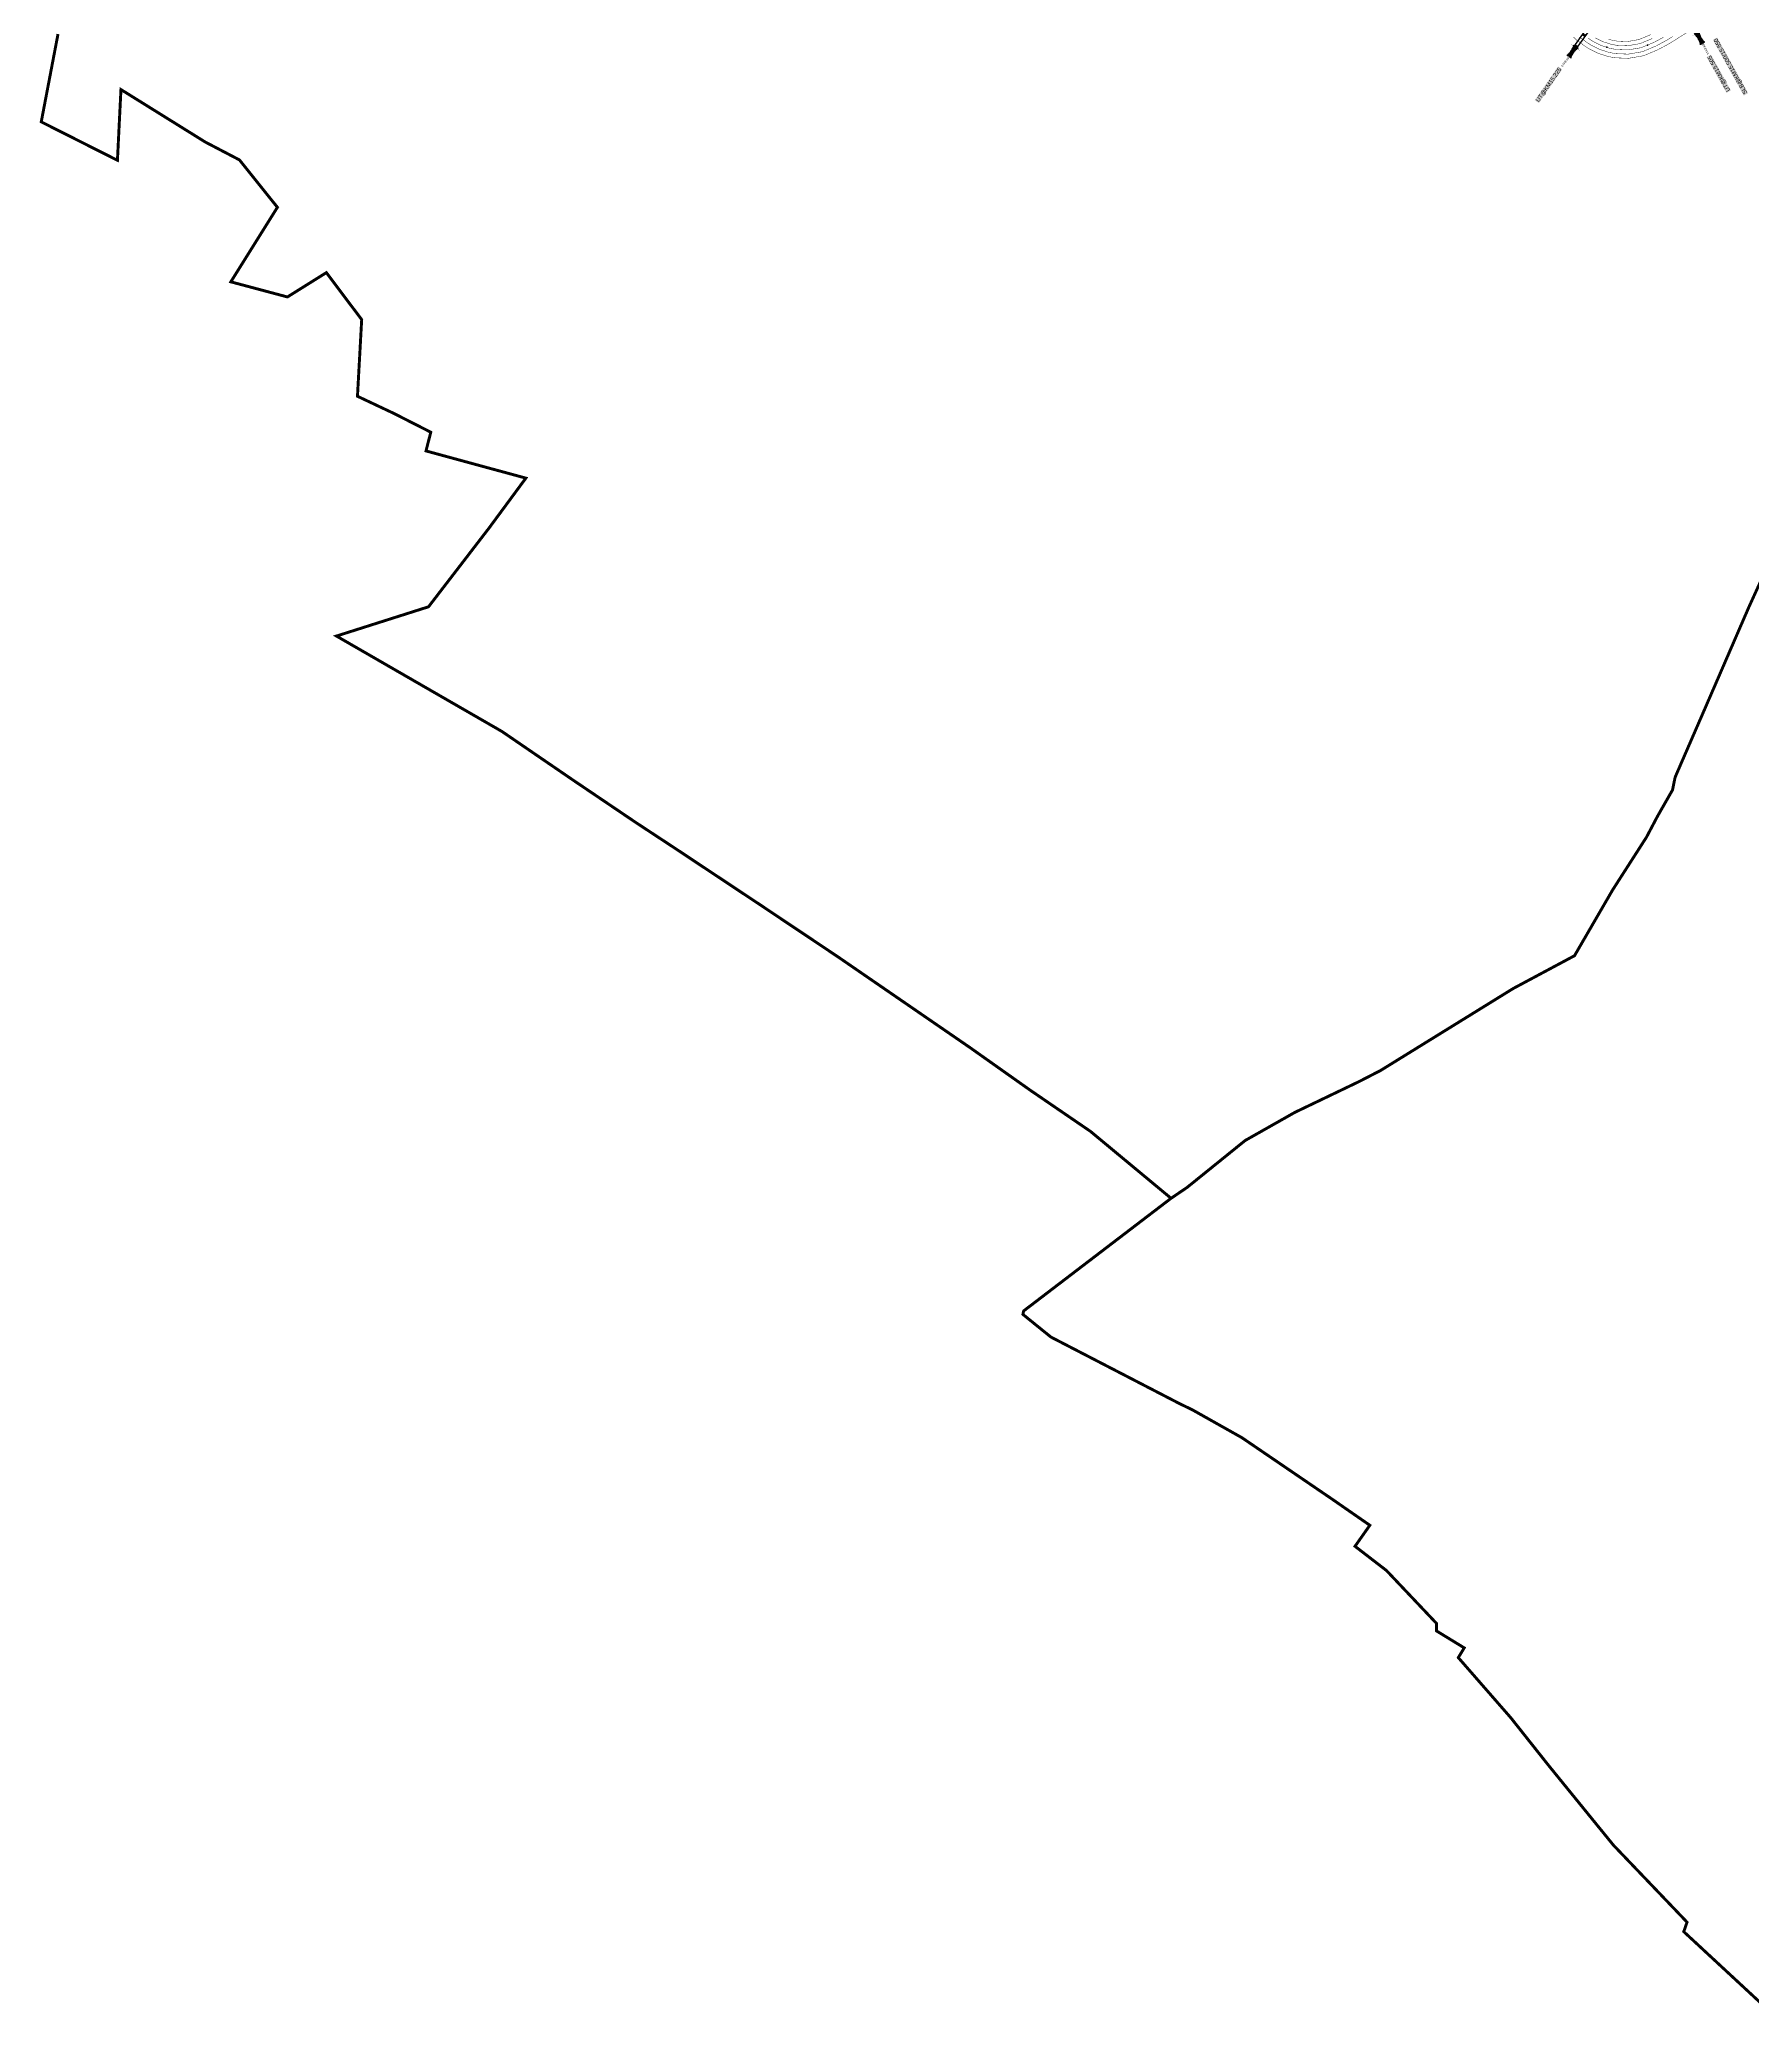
# Model space of a CAD drawing. Header units: inches. Extents: x 174104 to 230935, y 1583276 to 1631460.
# Drawn here: x 184895 to 188993, y 1606898 to 1611636 of the extents above; entities that cross this region are included whole.
import ezdxf
from ezdxf.enums import TextEntityAlignment as Align

# ---------------------------------------------------------------- set-up
doc = ezdxf.new("R2010")
doc.units = ezdxf.units.IN
doc.header["$LTSCALE"] = 15
doc.header["$MEASUREMENT"] = 0
doc.linetypes.add('HIDDEN2', pattern=[0.1875, 0.125, -0.0625])
for name, color, linetype in [('CANAL1', 7, 'Continuous'), ('STRUCTURE', 5, 'Continuous'), ('text2', 7, 'Continuous'), ('VILLAGE BOUNDRY', 5, 'Continuous')]:
    doc.layers.add(name, color=color, linetype=linetype)
doc.styles.get("Standard").update_dxf_attribs({"font": 'arial.ttf'})
doc.dimstyles.get("Standard").update_dxf_attribs({"dimtxt": 0.18, "dimasz": 0.18, "dimexe": 0.18, "dimexo": 0.0625, "dimgap": 0.09, "dimtad": 0, "dimtih": 1, "dimtoh": 1, "dimdec": 4, "dimzin": 0, "dimdsep": 46, "dimtxsty": 'Standard', "dimcen": 0.09, "dimadec": 0, "dimazin": 0, "dimtfac": 1, "dimtdec": 4, "dimtofl": 0, "dimtmove": 0, "dimatfit": 3, "dimfxl": 1, "dimtolj": 1, "dimtzin": 0, "dimarcsym": 0})

# ---------------------------------------------------------------- blocks, each defined once
blk = doc.blocks.new('UT')
at = {"layer": 'STRUCTURE'}
h = blk.add_hatch(dxfattribs=at)
h.set_pattern_fill('DASH', color=150, scale=8, angle=-39.6278, style=0)
h.set_pattern_definition([(320.372247933, (-4370.464, -6260.8811), (1.40800153113, 0.132407282), [1, -1])])
h.paths.add_polyline_path([(765163, 1700681.9), (765165.6, 1700680.6), (765167.2, 1700680.3), (765169.1, 1700680), (765172.4, 1700679.6), (765176.4, 1700679.3), (765179.5, 1700679.5), (765183.1, 1700679.9), (765187.7, 1700680.9), (765188.9, 1700681.2), (765193.1, 1700682.2), (765196.1, 1700680.2), (765196.1, 1700672.2), (765193.1, 1700670.2), (765190.5, 1700670.8), (765188.1, 1700671.3), (765185.5, 1700671.8), (765183.6, 1700672.1), (765181, 1700672.5), (765180.3, 1700672.5), (765178.5, 1700672.6), (765176.7, 1700672.6), (765174.6, 1700672.5), (765172.5, 1700672.3), (765170.4, 1700672), (765168.5, 1700671.7), (765166.1, 1700671.2), (765165, 1700670.8), (765163, 1700669.7)])
h.paths.add_polyline_path([(765259.1, 1700682.2), (765256.1, 1700680.2), (765256.1, 1700672.2), (765259.1, 1700670.2), (765261.9, 1700671), (765264.4, 1700671.6), (765266.4, 1700672), (765269.1, 1700672.5), (765272.7, 1700673), (765276.1, 1700673.1), (765278.6, 1700672.9), (765281.2, 1700672.7), (765283.9, 1700672.3), (765286.4, 1700671.9), (765288, 1700671.3), (765289.2, 1700670.6), (765289.1, 1700682.7), (765287.6, 1700681.8), (765285.7, 1700681.2), (765283, 1700680.7), (765281.2, 1700680.4), (765276.7, 1700679.9), (765272.7, 1700679.9), (765268.7, 1700680.3), (765264.8, 1700681), (765261.2, 1700681.7)])
at = {"layer": 'STRUCTURE', "color": 150, "const_width": 0.628}
for points in [[(765190.1, 1700688.2), (765190.1, 1700684.2), (765196.1, 1700680.2), (765256.1, 1700680.2), (765262.1, 1700684.2), (765262.1, 1700688.2)], [(765190.1, 1700664.2), (765190.1, 1700668.2), (765196.1, 1700672.2), (765256.1, 1700672.2), (765262.1, 1700668.2), (765262.1, 1700664.2)]]:
    blk.add_lwpolyline(points, dxfattribs=at)
at = {"layer": 'STRUCTURE', "color": 150}
for points in [[(765196.1, 1700680.2), (765256.1, 1700680.2)], [(765196.1, 1700672.2), (765256.1, 1700672.2)], [(765196.1, 1700672.2), (765256.1, 1700672.2)]]:
    blk.add_lwpolyline(points, dxfattribs=at)
at = {"layer": 'STRUCTURE', "color": 0}
blk.add_circle((765226.1, 1700676.2), 1.89, dxfattribs=at)
at = {"layer": 'STRUCTURE', "color": 150}
for points in [[(765163, 1700681.9), (765164.4, 1700681.1), (765167.9, 1700680.2), (765171.2, 1700679.8), (765176.1, 1700679.4), (765184.7, 1700680.3), (765193.1, 1700682.2)], [(765163, 1700669.7), (765164.3, 1700670.6), (765167.8, 1700671.6), (765171.2, 1700672.1), (765176, 1700672.6), (765184.7, 1700672), (765193.1, 1700670.2)], [(765289.1, 1700682.7), (765287.8, 1700681.9), (765284.3, 1700680.9), (765280.9, 1700680.4), (765276.1, 1700679.8), (765267.4, 1700680.5), (765259.1, 1700682.2)], [(765289.2, 1700670.6), (765287.8, 1700671.4), (765284.2, 1700672.3), (765280.9, 1700672.7), (765276.1, 1700673.1), (765267.4, 1700672.2), (765259.1, 1700670.2)]]:
    blk.add_spline(points, degree=3, dxfattribs=at)
at = {"layer": 'STRUCTURE', "color": 0}
blk.add_text('STREAM', height=5, dxfattribs=at).set_placement((765148.2, 1700675.8), align=Align.MIDDLE_CENTER)
for points in [[(765190.9, 1700676), (765164.2, 1700675.8)], [(765289.3, 1700676.7), (765265.4, 1700676.4)]]:
    blk.add_leader(points, dimstyle='Standard', override={"dimasz": 10, "dimgap": 0.09, "dimtad": 0}, dxfattribs=at)

msp = doc.modelspace()

# ---------------------------------------------------------------- linework, layer by layer
at = {"layer": 'CANAL1', "color": 200, "const_width": 1}
for points in [[(188565.08236, 1611642.12039), (188573.09064, 1611634.48344), (188582.20797, 1611628.32591), (188588.91469, 1611622.96459), (188602.12382, 1611614.25514), (188623.91182, 1611603.25418), (188636.46773, 1611599.38367), (188647.67228, 1611595.58439), (188665.88601, 1611592.4749), (188696.76971, 1611591.27164), (188732.82334, 1611597.44902), (188766.81711, 1611611.65986), (188790.68913, 1611624.4358), (188807.70754, 1611634.80398), (188838.79943, 1611654.36518)], [(188648.78427, 1611637.44433), (188657.52172, 1611634.48161), (188670.04799, 1611632.3431), (188694.14229, 1611631.40436), (188721.58866, 1611636.10698), (188749.62689, 1611647.82814)]]:
    msp.add_lwpolyline(points, dxfattribs=at)
at = {"layer": 'CANAL1', "color": 5, "const_width": 1}
for points in [[(188579.38382, 1611642.30022), (188588.13799, 1611636.38795), (188594.80134, 1611631.06129), (188607.14641, 1611622.92157), (188627.66491, 1611612.56159), (188639.54686, 1611608.89883), (188650.13464, 1611605.3087), (188666.92651, 1611602.44195), (188696.11285, 1611601.30482), (188730.01467, 1611607.11351), (188762.51955, 1611620.70193), (188785.72456, 1611633.1209), (188802.44327, 1611643.30649)], [(188617.19159, 1611640.25443), (188635.17109, 1611631.17641), (188645.70514, 1611627.92917), (188655.05936, 1611624.7573), (188669.00749, 1611622.37605), (188694.79915, 1611621.37118), (188724.39733, 1611626.44249), (188753.92445, 1611638.78607)]]:
    msp.add_lwpolyline(points, dxfattribs=at)
at = {"layer": 'CANAL1', "color": 1, "linetype": 'HIDDEN2', "ltscale": 4, "const_width": 1}
msp.add_lwpolyline([(188600.688, 1611639.158), (188612.169, 1611631.588), (188631.418, 1611621.869), (188642.626, 1611618.414), (188652.597, 1611615.033), (188667.967, 1611612.409), (188695.456, 1611611.338), (188727.206, 1611616.778), (188758.222, 1611629.744), (188780.76, 1611641.806)], dxfattribs=at)
at = {"layer": 'text2', "color": 3, "linetype": 'Continuous'}
for p in [(188645.09332, 1611617.57737), (188742.34183, 1611623.10542)]:
    msp.add_point(p, dxfattribs=at)
at = {"layer": 'VILLAGE BOUNDRY', "linetype": 'HIDDEN2', "ltscale": 20, "const_width": 7}
for points in [[(189043.65547, 1610408.26268), (188984.58812, 1610278.32037), (188880.3883, 1610037.75809), (188808.38961, 1609872.01448), (188802.06717, 1609841.38189), (188765.73781, 1609777.64923), (188739.84612, 1609728.52548), (188658.83868, 1609602.28962), (188567.5879, 1609444.89738), (188420.83154, 1609366.41948), (188103.64996, 1609170.3959), (188051.99238, 1609143.79432), (187898.47024, 1609070.18499), (187779.52981, 1609002.886), (187640.54063, 1608890.59479), (187602.28043, 1608864.67859), (187409.71294, 1609024.54919), (187265.6053, 1609123.01522), (187121.47053, 1609224.97499), (186804.17531, 1609442.94058), (186619.39623, 1609566.50727), (186413.81036, 1609702.93269), (186321.85776, 1609763.36767), (186170.55918, 1609865.55684), (186001.26131, 1609981.2984), (185877.04446, 1610052.85087), (185605.39507, 1610209.47509), (185825.65545, 1610279.45951), (185970.92677, 1610468.4081), (186058.53537, 1610587.18052), (185819.62568, 1610652.23065), (185831.05774, 1610697.04002), (185743.11248, 1610741.76113), (185655.6502, 1610783.01651), (185665.75053, 1610966.35864), (185665.75053, 1610966.35864), (185581.22155, 1611078.67999), (185488.04598, 1611020.51473), (185352.68617, 1611056.65326), (185464.08689, 1611234.95517), (185373.38469, 1611348.26092), (185291.42638, 1611391.09125), (185089.75718, 1611516.5679), (185081.34515, 1611347.37243), (184899.05776, 1611439.30868), (184939.14943, 1611649.31936)], [(189054.15939, 1606901.91989), (188828.96619, 1607110.64329), (188836.89563, 1607133.26042), (188660.46967, 1607317.75711), (188506.87039, 1607506.5795), (188415.24103, 1607622.10632), (188289.55337, 1607766.05944), (188303.67176, 1607789.40424), (188237.55465, 1607829.83982), (188237.45128, 1607847.84269), (188117.68268, 1607974.3792), (188042.42526, 1608032.35254), (188077.85746, 1608082.62868), (187988.14023, 1608144.77745), (187771.68879, 1608292.1757), (187654.08043, 1608358.33071), (187620.6588, 1608374.57983), (187314.83415, 1608532.80541), (187247.8723, 1608586.96761), (187249.55276, 1608595.27038), (187602.28043, 1608864.67859)]]:
    msp.add_lwpolyline(points, dxfattribs=at)

# ---------------------------------------------------------------- block references
at = {"layer": 'STRUCTURE', "color": 0}
for p, rotation in [((2049724.62111, 1734134.41511), 117.9903789993534), ((1128040.65477, 651.99249), 54.47411050120784)]:
    msp.add_blockref('UT', p, dxfattribs=dict(at, rotation=rotation))

# ---------------------------------------------------------------- texts
at = {"layer": 'STRUCTURE', "color": 5, "char_height": 10, "attachment_point": 1, "bg_fill": 1, "box_fill_scale": 1.1, "bg_fill_color": 7, "bg_fill_true_color": 16777215, "bg_fill_transparency": 0}
for s, insert, width, rotation in [('SLB@KM15.500/15.550', (188972.99073, 1611503.51132), 150.3114598, 119.10824327), ('UT@KM15.505', (188931.63748, 1611509.96605), 96.0276944, 119.10824327), ('UT@KM15.225', (188473.93501, 1611491.33311), 96.0276944, 55.32266234)]:
    msp.add_mtext(s, dxfattribs=dict(at, insert=insert, width=width, rotation=rotation))

doc.saveas('drawing.dxf')
